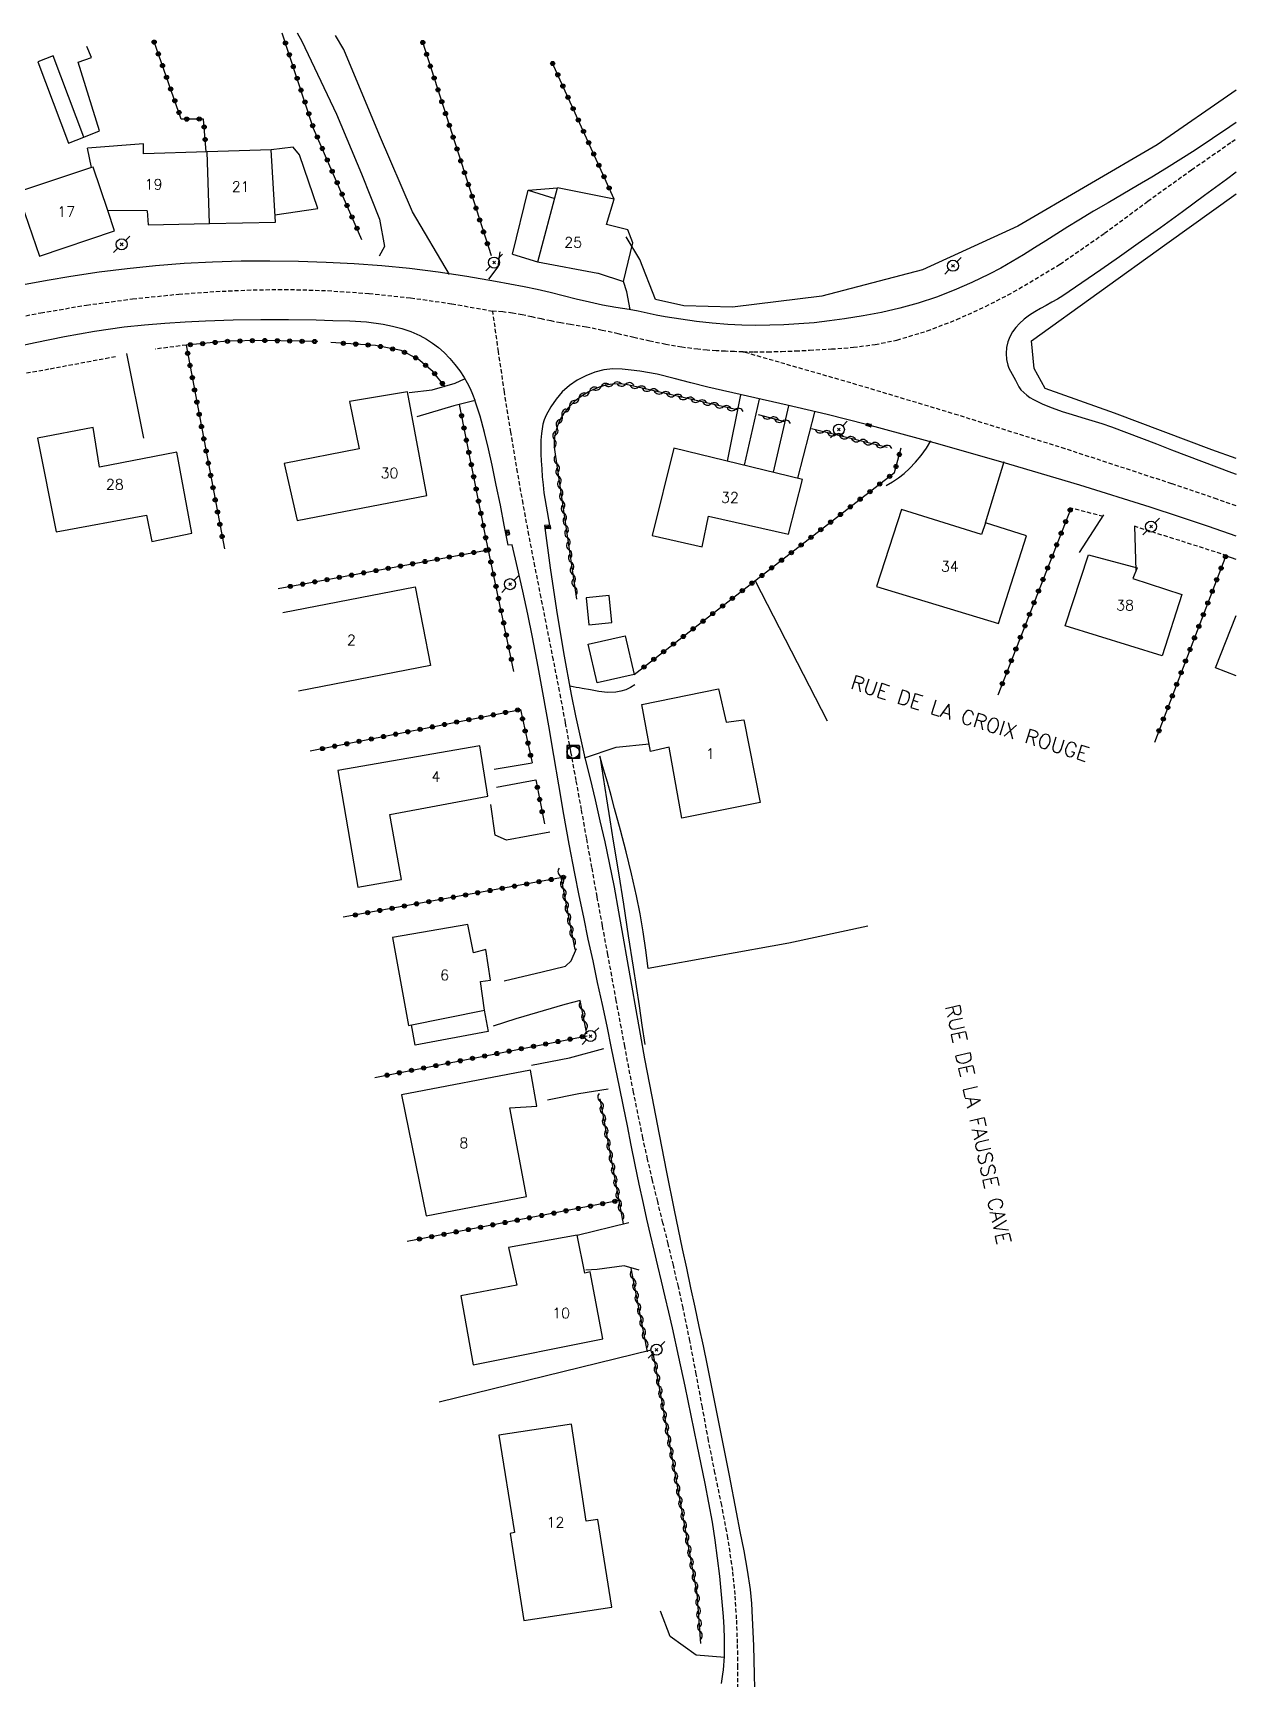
# Model space of a CAD drawing. Header units: millimetres. Extents: x 173000 to 174000, y 134000 to 135000.
# Drawn here: x 173854.9 to 174000, y 134254.3 to 134453 of the extents above; entities that cross this region are included whole.
import ezdxf
from ezdxf.enums import TextEntityAlignment as Align

# ---------------------------------------------------------------- set-up
doc = ezdxf.new("R2010")
doc.units = ezdxf.units.MM
doc.linetypes.add('DASHED', pattern=[0.75, 0.5, -0.25])
doc.layers.get('0').update_dxf_attribs({"linetype": 'CONTINUOUS'})
for name, color, linetype in [('W0001', 6, 'DASHED'), ('W0008', 7, 'CONTINUOUS'), ('W0014', 7, 'CONTINUOUS'), ('W0017', 7, 'CONTINUOUS'), ('W0101', 7, 'CONTINUOUS'), ('W0104', 1, 'CONTINUOUS'), ('W0112', 1, 'DASHED'), ('W0211', 2, 'CONTINUOUS'), ('W0214', 2, 'CONTINUOUS'), ('W0310', 3, 'CONTINUOUS'), ('W0323', 7, 'CONTINUOUS'), ('W0330', 7, 'CONTINUOUS'), ('W0401', 7, 'CONTINUOUS'), ('W0420', 7, 'CONTINUOUS'), ('W0473', 7, 'CONTINUOUS'), ('W0989', 7, 'CONTINUOUS'), ('W0991', 7, 'CONTINUOUS'), ('W1102', 7, 'CONTINUOUS')]:
    doc.layers.add(name, color=color, linetype=linetype)
doc.styles.get("Standard").update_dxf_attribs({"font": 'romans.shx', "width": 0.85})

# ---------------------------------------------------------------- blocks, each defined once
blk = doc.blocks.new('T473')
for p, q in [((-0.166667, 0.166667), (0.166667, -0.166667)), ((-0.166667, -0.166667), (0.166667, 0.166667)), ((0.500001, 0.500001), (1.000002, 1.000002)), ((-1.000002, -1.000002), (-0.500001, -0.500001))]:
    blk.add_line(p, q)
blk.add_ellipse((0, 0), major_axis=(0.471405, 0.471405), ratio=1, start_param=5.4977871438, end_param=11.780972451)
blk = doc.blocks.new('T401')
for p, q in [((-0.3, 0.3), (0, 0.3)), ((-0.3, -0.25), (-0.3, 0.3)), ((-0.3, 0.15), (0, 0.15)), ((-0.3, 0), (0, 0)), ((0, 0.3), (0, -0.25)), ((-0.3, -0.15), (0, -0.15)), ((-0.3, -0.25), (-0.3, -0.3)), ((-0.3, -0.3), (0, -0.3)), ((0, -0.3), (0, -0.25))]:
    blk.add_line(p, q)
blk = doc.blocks.new('T420')
for p, q in [((0.75, 0.75), (-0.75, 0.75)), ((-0.75, 0.75), (-0.75, -0.75)), ((0.75, 0.75), (0.75, -0.75)), ((0.75, -0.75), (-0.75, -0.75))]:
    blk.add_line(p, q)
blk.add_ellipse((0, 0), major_axis=(-0.53, 0.53), ratio=1, start_param=3.926991, end_param=10.210176)
blk = doc.blocks.new('t323o')
at = {"color": 0, "linetype": 'Continuous'}
for radius in [0.25, 0.15]:
    blk.add_circle((0, 0), radius, dxfattribs=at)
blk = doc.blocks.new('t310o')
at = {"color": 0, "linetype": 'Continuous'}
for centre, start, end in [((-0.5, 0.38), 216.8699, 323.1304), ((0.5, -0.37), 36.8699, 143.1303)]:
    blk.add_arc(centre, 0.625, start, end, dxfattribs=at)

msp = doc.modelspace()

# ---------------------------------------------------------------- linework, layer by layer
at = {"layer": 'W0001'}
for points in [[(173940.53, 134414.47), (173941.83, 134414.46), (173943.52, 134414.48), (173945.2, 134414.52), (173946.89, 134414.59), (173948.57, 134414.67), (173951.21, 134414.82), (173953.85, 134415.02), (173956.48, 134415.36), (173959.09, 134415.9), (173962.75, 134417), (173966.32, 134418.37), (173969.79, 134419.95), (173973.18, 134421.7), (173978.77, 134425.05), (173984.13, 134428.78), (173989.36, 134432.66), (173994.63, 134436.44), (173999.49, 134439.82), (174000, 134440.18)], [(173850.37, 134418.12), (173855.86, 134419.19), (173861.38, 134420.11), (173866.93, 134420.86), (173872.49, 134421.44), (173876.97, 134421.76), (173881.46, 134421.96), (173885.95, 134422), (173890.44, 134421.86), (173895.45, 134421.52), (173900.45, 134420.99), (173905.43, 134420.28), (173910.37, 134419.39)], [(173940.53, 134414.47), (173939.51, 134414.5), (173938.41, 134414.54), (173937.3, 134414.6), (173936.2, 134414.68), (173935.1, 134414.78), (173933.15, 134415.03), (173931.22, 134415.36), (173929.3, 134415.76), (173927.39, 134416.2), (173925.48, 134416.64), (173923.57, 134417.07), (173921.65, 134417.46), (173919.72, 134417.78), (173918.55, 134417.97), (173917.39, 134418.2), (173916.23, 134418.44), (173915.07, 134418.69), (173913.91, 134418.93), (173912.74, 134419.14), (173911.56, 134419.3), (173910.37, 134419.39)], [(173939.9, 134252.44), (173939.93, 134255.75), (173939.88, 134258.67), (173939.77, 134261.59), (173939.59, 134264.51), (173939.3, 134267.42), (173938.72, 134271.37), (173937.97, 134275.29), (173937.16, 134279.2), (173936.38, 134283.11), (173935.64, 134287.12), (173934.9, 134291.12), (173934.13, 134295.13), (173933.31, 134299.12), (173932.74, 134301.69), (173932.14, 134304.26), (173931.52, 134306.82), (173930.88, 134309.38), (173930.25, 134311.94), (173929.63, 134314.5), (173929.03, 134317.06), (173928.46, 134319.64), (173927.33, 134325.15), (173926.28, 134330.67), (173925.26, 134336.2), (173924.24, 134341.73), (173923.59, 134345.23), (173922.95, 134348.73), (173922.32, 134352.24), (173921.69, 134355.74), (173921.06, 134359.24), (173920.42, 134362.75), (173919.78, 134366.25), (173919.13, 134369.75), (173918.42, 134373.52), (173917.68, 134377.29), (173916.94, 134381.06), (173916.19, 134384.83), (173915.45, 134388.6), (173914.72, 134392.37), (173914.02, 134396.15), (173913.35, 134399.93), (173912.54, 134404.79), (173911.77, 134409.65), (173911.05, 134414.51), (173910.37, 134419.39)], [(174000, 134395.88), (173997.72, 134396.69), (173992.26, 134398.55), (173979.4, 134402.77), (173966.49, 134406.83), (173953.53, 134410.73), (173940.53, 134414.47)]]:
    msp.add_lwpolyline(points, dxfattribs=at)
at = {"layer": 'W0008'}
for points in [[(174000, 134442.14), (173999.26, 134441.62), (173995.08, 134438.81), (173993.35, 134437.71), (173991.61, 134436.63), (173989.86, 134435.57), (173988.1, 134434.53), (173986.34, 134433.5), (173984.57, 134432.46), (173982.81, 134431.43), (173981.05, 134430.38), (173979.71, 134429.55), (173978.37, 134428.71), (173977.04, 134427.86), (173975.71, 134427.01), (173974.37, 134426.18), (173973.01, 134425.36), (173971.64, 134424.59), (173970.24, 134423.85), (173968.15, 134422.85), (173966.02, 134421.93), (173963.86, 134421.09), (173961.66, 134420.36), (173959.47, 134419.75), (173957.25, 134419.24), (173955.02, 134418.82), (173952.79, 134418.45), (173950.96, 134418.2), (173949.13, 134417.99), (173947.29, 134417.84), (173945.45, 134417.73), (173943.77, 134417.68), (173942.08, 134417.66), (173940.4, 134417.68), (173938.72, 134417.77), (173936.82, 134417.92), (173934.93, 134418.14), (173933.05, 134418.41), (173931.17, 134418.71), (173930.07, 134418.9), (173928.98, 134419.13), (173927.89, 134419.37), (173926.8, 134419.6)], [(174000, 134436.14), (173998.85, 134435.29), (173996.2, 134433.33), (173993.54, 134431.38), (173990.88, 134429.45), (173988.2, 134427.53), (173985.95, 134425.94), (173983.68, 134424.36), (173981.41, 134422.79), (173979.12, 134421.25), (173978.46, 134420.84), (173977.79, 134420.45), (173977.11, 134420.08), (173976.43, 134419.71), (173975.75, 134419.32), (173975.09, 134418.89), (173974.46, 134418.42), (173973.88, 134417.89), (173973.43, 134417.41), (173973.04, 134416.88), (173972.71, 134416.3), (173972.47, 134415.68), (173972.32, 134414.99), (173972.28, 134414.28), (173972.33, 134413.57), (173972.46, 134412.88), (173972.6, 134412.49), (173972.79, 134412.13), (173973.01, 134411.78), (173973.21, 134411.43), (173973.4, 134411.05), (173973.59, 134410.65), (173973.8, 134410.26), (173974.06, 134409.9), (173974.39, 134409.56), (173974.76, 134409.25), (173975.15, 134408.98), (173975.56, 134408.74), (173976.68, 134408.18), (173977.84, 134407.7), (173979.03, 134407.28), (173980.22, 134406.9), (173981.42, 134406.55), (173982.61, 134406.2), (173983.8, 134405.83), (173984.98, 134405.42), (173986.8, 134404.75), (173988.61, 134404.06), (173990.42, 134403.37), (173992.22, 134402.67), (173994.03, 134401.97), (173995.84, 134401.27), (173997.65, 134400.58), (173999.46, 134399.9), (174000, 134399.7)], [(174000, 134392.23), (173996.69, 134393.39), (173993.18, 134394.58), (173989.65, 134395.72), (173981.15, 134398.38), (173972.61, 134400.93), (173964.05, 134403.38), (173955.45, 134405.71), (173950.67, 134406.92), (173945.88, 134408.04), (173941.08, 134409.12), (173936.28, 134410.22), (173934.25, 134410.73), (173932.23, 134411.27), (173930.18, 134411.77), (173928.11, 134412.13), (173927.04, 134412.27), (173925.96, 134412.39), (173924.86, 134412.42), (173923.77, 134412.29), (173922.65, 134412.01), (173921.57, 134411.6), (173920.55, 134411.07), (173919.6, 134410.41), (173918.75, 134409.64), (173917.99, 134408.77), (173917.35, 134407.82), (173916.79, 134406.82), (173916.57, 134406.29), (173916.41, 134405.75), (173916.3, 134405.2), (173916.22, 134404.64), (173916.15, 134403.81), (173916.14, 134402.97), (173916.17, 134402.14), (173916.21, 134401.31), (173916.26, 134400.34), (173916.33, 134399.38), (173916.42, 134398.42), (173916.53, 134397.46)], [(173912.2, 134391.15), (173911.75, 134393.57), (173911.29, 134395.98), (173910.79, 134398.4), (173910.27, 134400.8), (173909.83, 134402.78), (173909.37, 134404.76), (173908.84, 134406.73), (173908.19, 134408.66)], [(173916.53, 134397.47), (173917.21, 134393.57), (173916.62, 134393.51)], [(173916.62, 134393.51), (173917.3, 134388.4), (173918.06, 134383.29), (173918.9, 134378.2), (173919.83, 134373.13), (173920.34, 134370.57), (173920.9, 134368.03), (173921.48, 134365.5), (173922.09, 134362.96), (173922.7, 134360.43), (173923.29, 134357.9), (173923.87, 134355.36), (173924.41, 134352.82), (173924.99, 134349.87), (173925.54, 134346.92), (173926.06, 134343.96), (173926.58, 134341), (173927.08, 134338.04), (173927.6, 134335.08), (173928.12, 134332.13), (173928.66, 134329.17), (173929.53, 134324.6), (173930.41, 134320.04), (173931.31, 134315.48), (173932.23, 134310.92), (173932.71, 134308.57), (173933.21, 134306.23), (173933.71, 134303.89), (173934.21, 134301.54), (173934.72, 134299.2), (173935.22, 134296.86), (173935.72, 134294.52), (173936.2, 134292.17), (173937.1, 134287.75), (173937.99, 134283.32), (173938.87, 134278.89), (173939.72, 134274.46), (173940.17, 134272.14), (173940.63, 134269.81), (173941.06, 134267.48), (173941.39, 134265.13), (173941.55, 134263.43), (173941.65, 134261.73), (173941.72, 134260.02), (173941.79, 134258.32), (173941.84, 134256.6), (173941.88, 134254.89), (173941.91, 134253.17)], [(173912.7, 134391.18), (173912.2, 134391.15)], [(173937.95, 134253.8), (173938.11, 134254.9), (173938.18, 134255.44), (173938.22, 134255.97), (173938.26, 134256.51), (173938.29, 134257.05), (173938.3, 134257.59), (173938.31, 134258.12), (173938.31, 134258.66), (173938.31, 134259.2), (173938.27, 134260.54), (173938.19, 134261.87), (173938.08, 134263.21), (173937.96, 134264.54), (173937.73, 134266.72), (173937.47, 134268.9), (173937.18, 134271.08), (173936.85, 134273.25), (173936.43, 134275.59), (173935.97, 134277.93), (173935.49, 134280.26), (173935.01, 134282.59), (173934.28, 134286.12), (173933.55, 134289.65), (173932.8, 134293.18), (173932.03, 134296.7), (173931.6, 134298.58), (173931.17, 134300.45), (173930.72, 134302.32), (173930.27, 134304.19), (173929.83, 134306.07), (173929.38, 134307.94), (173928.95, 134309.81), (173928.53, 134311.69), (173928.03, 134314.03), (173927.54, 134316.38), (173927.06, 134318.73), (173926.59, 134321.08), (173926.12, 134323.43), (173925.65, 134325.77), (173925.17, 134328.12), (173924.69, 134330.47), (173924.14, 134333.1), (173923.58, 134335.73), (173923.01, 134338.36), (173922.45, 134340.99), (173921.88, 134343.62), (173921.33, 134346.25), (173920.79, 134348.89), (173920.26, 134351.53), (173919.59, 134355.08), (173918.95, 134358.64), (173918.33, 134362.21), (173917.73, 134365.78), (173917.12, 134369.35), (173916.49, 134372.91), (173915.84, 134376.47), (173915.15, 134380.03), (173914.58, 134382.82), (173913.98, 134385.61), (173913.36, 134388.4), (173912.7, 134391.18)]]:
    msp.add_lwpolyline(points, dxfattribs=at)
at = {"layer": 'W0014'}
for points in [[(173926.8, 134419.6), (173926.8, 134419.6), (173926.8, 134419.6), (173926.8, 134419.6), (173926.8, 134419.6), (173925.19, 134419.82), (173923.59, 134420.11), (173922.01, 134420.45), (173920.43, 134420.84), (173918.87, 134421.24), (173917.3, 134421.63), (173915.72, 134422), (173914.14, 134422.32), (173910.69, 134422.95), (173907.24, 134423.56), (173903.78, 134424.1), (173900.31, 134424.54), (173896.97, 134424.86), (173893.63, 134425.1), (173890.28, 134425.27), (173886.92, 134425.38), (173883.47, 134425.42), (173880.02, 134425.41), (173876.57, 134425.31), (173873.13, 134425.13), (173869.7, 134424.86), (173866.29, 134424.51), (173862.88, 134424.07), (173859.48, 134423.57), (173856.63, 134423.09), (173853.78, 134422.55)], [(173851.59, 134414.85), (173855.16, 134415.6), (173858.73, 134416.31), (173862.32, 134416.95), (173865.92, 134417.48), (173868.36, 134417.75), (173870.8, 134417.95), (173873.25, 134418.09), (173875.7, 134418.21), (173879.04, 134418.32), (173882.38, 134418.38), (173885.73, 134418.38), (173889.08, 134418.32), (173891.09, 134418.27), (173893.11, 134418.22), (173895.14, 134418.08), (173897.15, 134417.8), (173898.28, 134417.57), (173899.4, 134417.28), (173900.5, 134416.92), (173901.57, 134416.45), (173902.36, 134416.02), (173903.11, 134415.53), (173903.82, 134414.98), (173904.5, 134414.38), (173905.17, 134413.69), (173905.79, 134412.95), (173906.37, 134412.18), (173906.9, 134411.37), (173907.28, 134410.72), (173907.62, 134410.05), (173907.92, 134409.37), (173908.19, 134408.66)]]:
    msp.add_lwpolyline(points, dxfattribs=at)
at = {"layer": 'W0017'}
for points in [[(173886.79, 134452.96), (173887.35, 134451.98), (173891.5, 134443.17), (173894.55, 134435.97), (173896.69, 134430.48), (173897.31, 134427.19), (173896.65, 134426.03)], [(173905.16, 134423.82), (173900.7, 134431.37), (173896.71, 134440.62), (173892.42, 134450.96), (173891.4, 134452.63)], [(173911.23, 134426.55), (173910.98, 134424.73), (173909.84, 134423.26)], [(173926.95, 134419.57), (173926.52, 134421.7), (173926.13, 134422.95)], [(173868.28, 134404.06), (173866.23, 134414.27)], [(173900.27, 134409.57), (173903.07, 134409.9), (173905.81, 134410.69), (173906.97, 134411.22)], [(173940.25, 134409.29), (173938.62, 134401.29)], [(173940.7, 134400.79), (173942.54, 134408.76)], [(173908.08, 134408.56), (173905.67, 134407.94), (173901.22, 134406.64)], [(173946.02, 134407.94), (173944.18, 134399.94)], [(173947.16, 134399.22), (173949.2, 134407.19)], [(173957.8, 134398.34), (173958.56, 134398.78), (173959.29, 134399.27), (173959.98, 134399.81), (173960.63, 134400.4), (173961.36, 134401.16), (173962.04, 134401.98), (173962.65, 134402.84), (173963.2, 134403.74)], [(173969.78, 134393.84), (173972.04, 134401.23)], [(173981.1, 134390.25), (173984.05, 134394.81)], [(173987.77, 134393.42), (173987.93, 134388.1)], [(173927.5, 134374.29), (173926.97, 134373.97), (173926.41, 134373.71), (173925.82, 134373.52), (173925.21, 134373.4), (173924.18, 134373.37), (173923.15, 134373.5), (173922.15, 134373.69), (173921.15, 134373.87), (173920.78, 134373.93), (173920.41, 134373.99), (173920.04, 134374.06), (173919.67, 134374.14)], [(173921.41, 134365.47), (173925.25, 134366.76), (173929.22, 134367.18)], [(173915.11, 134364.86), (173910.51, 134364.07)], [(173910.81, 134361.95), (173915.54, 134362.81)], [(173917.25, 134356.51), (173912.03, 134355.55), (173910.65, 134356.16), (173910.12, 134359.84)], [(173911.73, 134338.57), (173916.3, 134339.66), (173919.14, 134340.35), (173919.82, 134340.97), (173920.45, 134342.47)], [(173920.91, 134336.22), (173919.05, 134335.73), (173913.15, 134333.98), (173910.39, 134333.12)], [(173915.03, 134328.39), (173919.61, 134329.3), (173923.74, 134330.4)], [(173924.27, 134325.49), (173920.73, 134324.93), (173916.95, 134324.17)], [(173920.52, 134307.89), (173926.77, 134309.4)], [(173928.03, 134303.67), (173926.22, 134304.18), (173922.97, 134303.75), (173921.6, 134303.67)], [(173938.34, 134256.92), (173934.88, 134257.22), (173931.74, 134259.47), (173930.58, 134262.53)]]:
    msp.add_lwpolyline(points, dxfattribs=at)
at = {"layer": 'W0101'}
for points in [[(173868.26, 134439.56), (173861.47, 134439.07)], [(173861.96, 134436.7), (173861.47, 134439.07)], [(173868.25, 134438.36), (173868.26, 134439.56)], [(173875.93, 134438.62), (173868.25, 134438.36)], [(173876.19, 134429.96), (173884.14, 134430.12), (173883.62, 134438.87), (173875.93, 134438.62)], [(173861.96, 134436.7), (173853.05, 134433.73), (173855.69, 134426.01)], [(173915.76, 134425.34), (173923.04, 134423.95), (173923.06, 134423.96), (173926.13, 134422.95), (173927.24, 134427.61), (173926.65, 134429.21), (173924.07, 134429.86), (173924.06, 134429.86), (173925.02, 134432.88), (173918.17, 134434.25)], [(173915.8, 134425.33), (173918.17, 134434.25)], [(173855.69, 134426.01), (173864.76, 134429.09), (173863.94, 134431.54)], [(173868.7, 134431.5), (173863.94, 134431.54)], [(173868.7, 134431.5), (173868.82, 134429.81)], [(173868.82, 134429.81), (173876.19, 134429.96)], [(173885.05, 134383.01), (173900.99, 134386.12), (173902.85, 134376.63), (173886.92, 134373.52)], [(174000, 134375.37), (173997.51, 134376.36), (174000, 134382.64)]]:
    msp.add_lwpolyline(points, dxfattribs=at)
for points in [[(173886.76, 134394.13), (173902.42, 134397.16), (173900.09, 134409.65), (173893.1, 134408.47), (173894.24, 134402.76), (173885.2, 134401.01)], [(173855.45, 134404.06), (173857.7, 134392.75), (173868.6, 134394.75), (173869.25, 134391.57), (173874.08, 134392.6), (173872.25, 134402.37), (173862.95, 134400.55), (173862.16, 134405.36)], [(173947.73, 134399.08), (173932.21, 134402.84), (173929.6, 134392.3), (173935.61, 134390.95), (173936.38, 134394.65), (173946.02, 134392.46)], [(173956.64, 134386.14), (173971.36, 134381.71), (173974.73, 134392.29), (173969.79, 134393.85), (173969.29, 134392.45), (173959.64, 134395.45)], [(173991.09, 134377.81), (173979.38, 134381.42), (173982.22, 134389.99), (173988.06, 134388.43), (173987.54, 134387.13), (173993.45, 134385.19)], [(173933.15, 134358.19), (173931.62, 134366.76), (173929.39, 134366.25), (173928.34, 134371.91), (173937.58, 134373.8), (173938.5, 134369.77), (173940.63, 134370.07), (173942.6, 134360.11)], [(173908.8, 134366.95), (173891.68, 134363.95), (173894.1, 134349.89), (173899.36, 134350.79), (173897.93, 134358.64), (173909.77, 134360.84)], [(173898.25, 134343.81), (173900.21, 134333.2), (173909.35, 134335.03), (173908.87, 134338.49), (173910.09, 134338.67), (173909.54, 134342.35), (173908.05, 134341.96), (173907.37, 134345.36)], [(173899.34, 134324.82), (173902.32, 134310.23), (173914.43, 134312.56), (173912.4, 134323.27), (173915.68, 134323.47), (173914.92, 134327.8)], [(173908, 134292.24), (173923.63, 134295.36), (173922.11, 134303.46), (173921.48, 134303.3), (173920.52, 134307.9), (173912.27, 134306.39), (173913.26, 134301.85), (173906.49, 134300.57)], [(173911.08, 134283.77), (173912.99, 134271.99), (173912.45, 134271.87), (173914.12, 134261.38), (173924.73, 134262.98), (173923.02, 134273.56), (173921.61, 134273.36), (173919.86, 134285.09)]]:
    msp.add_lwpolyline(points, close=True, dxfattribs=at)
at = {"layer": 'W0104'}
for points in [[(173861.06, 134440.38), (173862.94, 134441.16), (173860.35, 134449.44), (173861.98, 134450), (173861.42, 134451.32)], [(173884.09, 134430.99), (173889.27, 134431.76), (173887.05, 134438.24), (173886.29, 134439.19), (173883.62, 134438.87)], [(173912.76, 134426.28), (173914.63, 134433.99), (173918.17, 134434.25)], [(173914.63, 134433.99), (173917.83, 134432.98)], [(173912.76, 134426.28), (173915.76, 134425.34)], [(173909.31, 134335.02), (173909.8, 134332.45), (173901.02, 134330.8), (173900.56, 134333.27)]]:
    msp.add_lwpolyline(points, dxfattribs=at)
for points in [[(173861.06, 134440.38), (173857.35, 134450.18), (173855.48, 134449.47), (173859.19, 134439.67)], [(173921.95, 134381.52), (173924.73, 134381.82), (173924.39, 134385.08), (173921.61, 134384.79)], [(173922.96, 134374.52), (173921.88, 134379.2), (173926.33, 134380.22), (173927.4, 134375.54)]]:
    msp.add_lwpolyline(points, close=True, dxfattribs=at)
at = {"layer": 'W0112'}
for points in [[(173873.39, 134415.29), (173869.64, 134414.8)], [(173864.86, 134413.88), (173856.84, 134412.37), (173845.5, 134410.33)], [(173983.99, 134394.61), (173979.97, 134395.65)], [(173998.92, 134389.87), (173987.77, 134393.42)]]:
    msp.add_lwpolyline(points, dxfattribs=at)
at = {"layer": 'W0211'}
for points in [[(174000, 134401.59), (173997.07, 134402.65)], [(173929.09, 134340.05), (173928.82, 134342.26), (173928.49, 134344.47), (173928.12, 134346.66), (173927.7, 134348.84), (173927.11, 134351.5), (173926.46, 134354.13), (173925.76, 134356.75), (173925.05, 134359.37), (173924.62, 134360.95), (173924.18, 134362.53), (173923.72, 134364.11), (173923.26, 134365.68)]]:
    msp.add_lwpolyline(points, dxfattribs=at)
at = {"layer": 'W0214'}
msp.add_lwpolyline([(173923.26, 134365.68), (173923.67, 134363.12), (173924.08, 134360.55), (173924.49, 134357.99), (173924.9, 134355.43), (173925.51, 134351.62), (173926.11, 134347.82), (173926.71, 134344.02), (173927.3, 134340.21), (173927.65, 134337.88), (173928, 134335.55), (173928.35, 134333.21), (173928.69, 134330.88)], dxfattribs=at)
at = {"layer": 'W0310'}
for points in [[(173926.43, 134410.54), (173925.62, 134410.6), (173924.8, 134410.57), (173923.99, 134410.44), (173923.2, 134410.21), (173922.16, 134409.76), (173921.17, 134409.2), (173920.25, 134408.52), (173919.44, 134407.72), (173918.92, 134407.06), (173918.5, 134406.33), (173918.17, 134405.56), (173917.93, 134404.76), (173917.81, 134404.18), (173917.76, 134403.58), (173917.78, 134402.99), (173917.86, 134402.4)], [(173939.83, 134407.46), (173926.43, 134410.54)], [(173945.6, 134406.02), (173942.42, 134406.89)], [(173957.94, 134402.94), (173948.78, 134405.18)], [(173917.86, 134402.4), (173920.44, 134384.63)], [(173920.28, 134342.34), (173918.57, 134351.27)], [(173921.72, 134332.18), (173920.92, 134336.22)], [(173926.11, 134309.25), (173923.31, 134324.33)], [(173929.03, 134293.81), (173927.05, 134303.86)], [(173935.46, 134258.6), (173935.01, 134264.65), (173929.67, 134293.87)]]:
    msp.add_lwpolyline(points, dxfattribs=at)
at = {"layer": 'W0323'}
for points in [[(173894.58, 134428), (173888.76, 134441.42), (173884.97, 134452.93)], [(173875.81, 134438.61), (173875.48, 134442.57), (173872.8, 134442.56), (173869.47, 134452.01)], [(173901.89, 134451.89), (173910.16, 134426.09)], [(173925.02, 134432.88), (173917.53, 134449.39)], [(173889.25, 134415.71), (173882.54, 134415.85), (173878.35, 134415.75), (173873.39, 134415.29), (173878, 134390.72)], [(173904.61, 134410.24), (173903.15, 134412.1), (173901.36, 134413.61), (173899.3, 134414.62), (173896.22, 134415.24), (173890.84, 134415.62)], [(173912.92, 134375.9), (173909.55, 134391.87), (173906.33, 134408.14)], [(173927.41, 134375.54), (173958.8, 134399.9), (173959.62, 134402.89)], [(173980.11, 134395.66), (173971.26, 134373.03)], [(173884.48, 134385.9), (173909.82, 134390.58)], [(173998.76, 134389.85), (173990.16, 134367.35)], [(173888.35, 134366.31), (173913.7, 134371.32), (173915.12, 134364.88)], [(173915.55, 134362.83), (173916.6, 134357.51)], [(173919.2, 134351.13), (173892.31, 134346.27)], [(173896.14, 134326.9), (173921.75, 134331.94)], [(173925.59, 134312.05), (173900.05, 134307.14)]]:
    msp.add_lwpolyline(points, dxfattribs=at)
at = {"layer": 'W0330'}
for points in [[(174000, 134446.06), (173990.5, 134439.44), (173973.67, 134429.62), (173962.19, 134424.38), (173950.04, 134421.18), (173939.29, 134419.88), (173933.42, 134420.04), (173929.97, 134420.79)], [(173975.33, 134415.81), (173991.66, 134427.53), (174000, 134433.53)], [(173929.97, 134420.79), (173928.11, 134425.6), (173926.45, 134428.36)], [(173976.97, 134410.07), (173975.67, 134412.45), (173975.33, 134415.81)], [(173997.07, 134402.65), (173985.34, 134407.08), (173976.96, 134410.07)], [(174000, 134389.4), (173998.76, 134389.85)], [(173950.72, 134369.9), (173942.06, 134386.8)], [(173955.58, 134345.17), (173946.07, 134343.11), (173929.09, 134340.05)], [(173929.48, 134294.02), (173903.89, 134287.74)]]:
    msp.add_lwpolyline(points, dxfattribs=at)
at = {"layer": 'W1102'}
for points in [[(173876.19, 134429.96), (173875.93, 134438.62)], [(173863.94, 134431.54), (173862.18, 134436.77), (173861.96, 134436.7)]]:
    msp.add_lwpolyline(points, dxfattribs=at)

# ---------------------------------------------------------------- block references
at = {"layer": 'W0310'}
for p, rotation in [((173923.4, 134410.26), 196.2521789318826), ((173924.87, 134410.57), 182.5244333268929), ((173926.36, 134410.55), 175.6605519513332), ((173927.9, 134410.21), 167.0447570195496), ((173919.63, 134407.9), 224.3037172314295), ((173920.75, 134408.89), 216.7451498970242), ((173922.02, 134409.69), 209.6217713436353), ((173929.36, 134409.87), 167.0447570195496), ((173930.82, 134409.53), 167.0447570195496), ((173932.28, 134409.2), 167.0447570195496), ((173933.74, 134408.86), 167.0447570195496), ((173935.21, 134408.53), 167.0447570195496), ((173936.67, 134408.19), 167.0447570195496), ((173918.72, 134406.71), 239.9200633247765), ((173938.13, 134407.85), 167.0447570195496), ((173939.59, 134407.52), 167.0447570195496), ((173943.87, 134406.5), 164.5743767704105), ((173917.79, 134403.89), 265.3239082605842), ((173918.11, 134405.35), 252.8724876432695), ((173945.31, 134406.1), 164.5743767704105), ((173950.24, 134404.83), 166.2511393884624), ((173951.69, 134404.47), 166.2511393884624), ((173953.15, 134404.12), 166.2511393884624), ((173954.61, 134403.76), 166.2511393884624), ((173956.06, 134403.4), 166.2511393884624), ((173957.52, 134403.05), 166.2511393884624), ((173918.07, 134400.96), 278.2645293541445), ((173918.29, 134399.47), 278.2645293541445), ((173918.5, 134397.99), 278.2645293541445), ((173918.72, 134396.5), 278.2645293541445), ((173918.93, 134395.02), 278.2645293541445), ((173919.15, 134393.53), 278.2645293541445), ((173919.36, 134392.05), 278.2645293541445), ((173919.58, 134390.56), 278.2645293541445), ((173919.8, 134389.08), 278.2645293541445), ((173920.01, 134387.6), 278.2645293541445), ((173920.23, 134386.11), 278.2645293541445), ((173918.58, 134351.18), 100.8624341907265), ((173918.87, 134349.71), 100.8624341907265), ((173919.15, 134348.23), 100.8624341907265), ((173919.43, 134346.76), 100.8624341907265), ((173919.71, 134345.29), 100.8624341907265), ((173920, 134343.81), 100.8624341907265), ((173921.14, 134335.13), 101.1787335134232), ((173921.43, 134333.66), 101.1787335134232), ((173923.37, 134324), 100.5209941591515), ((173923.64, 134322.52), 100.5209941591515), ((173923.92, 134321.05), 100.5209941591515), ((173924.19, 134319.57), 100.5209941591515), ((173924.47, 134318.1), 100.5209941591515), ((173924.74, 134316.62), 100.5209941591515), ((173925.01, 134315.15), 100.5209941591515), ((173925.29, 134313.67), 100.5209941591515), ((173925.56, 134312.2), 100.5209941591515), ((173925.84, 134310.72), 100.5209941591515), ((173927.29, 134302.64), 101.1530362829938), ((173927.58, 134301.17), 101.1530362829938), ((173927.87, 134299.69), 101.1530362829938), ((173928.16, 134298.22), 101.1530362829938), ((173928.45, 134296.75), 101.1530362829938), ((173928.74, 134295.28), 101.1530362829938), ((173929.9, 134292.62), 100.3533200439374), ((173930.17, 134291.15), 100.3533200439374), ((173930.44, 134289.67), 100.3533200439374), ((173930.71, 134288.2), 100.3533200439374), ((173930.97, 134286.72), 100.3533200439374), ((173931.24, 134285.24), 100.3533200439374), ((173931.51, 134283.77), 100.3533200439374), ((173931.78, 134282.29), 100.3533200439374), ((173932.05, 134280.82), 100.3533200439374), ((173932.32, 134279.34), 100.3533200439374), ((173932.59, 134277.87), 100.3533200439374), ((173932.86, 134276.39), 100.3533200439374), ((173933.13, 134274.92), 100.3533200439374), ((173933.4, 134273.44), 100.3533200439374), ((173933.67, 134271.96), 100.3533200439374), ((173933.94, 134270.49), 100.3533200439374), ((173934.21, 134269.01), 100.3533200439374), ((173934.48, 134267.54), 100.3533200439374), ((173934.75, 134266.06), 100.3533200439374), ((173935.01, 134264.59), 94.33131478411639), ((173935.13, 134263.09), 94.33131478411639), ((173935.24, 134261.59), 94.33131478411639), ((173935.35, 134260.1), 94.33131478411639)]:
    msp.add_blockref('t310o', p, dxfattribs=dict(at, rotation=rotation))
at = {"layer": 'W0323'}
for p, rotation in [((173869.53, 134451.85), 109.4065994564977), ((173870.03, 134450.43), 109.4065994564977), ((173885.36, 134451.75), 108.2286706816993), ((173885.83, 134450.32), 108.2286706816993), ((173901.92, 134451.8), 287.7701080413016), ((173902.38, 134450.38), 287.7701080413016), ((173870.53, 134449.02), 109.4065994564977), ((173886.3, 134448.9), 108.2286706816993), ((173902.83, 134448.95), 287.7701080413016), ((173917.58, 134449.27), 114.3982499465513), ((173871.02, 134447.6), 109.4065994564977), ((173871.52, 134446.19), 109.4065994564977), ((173886.77, 134447.47), 108.2286706816993), ((173887.24, 134446.05), 108.2286706816993), ((173903.29, 134447.52), 287.7701080413016), ((173903.75, 134446.09), 287.7701080413016), ((173918.2, 134447.91), 114.3982499465513), ((173918.82, 134446.54), 114.3982499465513), ((173872.02, 134444.77), 109.4065994564977), ((173887.71, 134444.62), 108.2286706816993), ((173904.21, 134444.66), 287.7701080413016), ((173919.44, 134445.18), 114.3982499465513), ((173872.52, 134443.36), 109.4065994564977), ((173873.46, 134442.56), 180.235607484905), ((173874.96, 134442.57), 180.235607484905), ((173888.18, 134443.2), 108.2286706816993), ((173904.67, 134443.23), 287.7701080413016), ((173920.06, 134443.81), 114.3982499465513), ((173920.68, 134442.44), 114.3982499465513), ((173875.56, 134441.6), 94.78516168025874), ((173888.65, 134441.77), 108.2286706816993), ((173889.21, 134440.39), 113.4371972739245), ((173905.12, 134441.81), 287.7701080413016), ((173905.58, 134440.38), 287.7701080413016), ((173921.3, 134441.08), 114.3982499465513), ((173875.68, 134440.1), 94.78516168025874), ((173889.81, 134439.01), 113.4371972739245), ((173906.04, 134438.95), 287.7701080413016), ((173921.92, 134439.71), 114.3982499465513), ((173922.54, 134438.35), 114.3982499465513), ((173890.4, 134437.63), 113.4371972739245), ((173891, 134436.26), 113.4371972739245), ((173906.5, 134437.52), 287.7701080413016), ((173906.95, 134436.09), 287.7701080413016), ((173923.16, 134436.98), 114.3982499465513), ((173891.6, 134434.88), 113.4371972739245), ((173907.41, 134434.66), 287.7701080413016), ((173923.78, 134435.61), 114.3982499465513), ((173924.4, 134434.25), 114.3982499465513), ((173892.19, 134433.5), 113.4371972739245), ((173892.79, 134432.13), 113.4371972739245), ((173907.87, 134433.24), 287.7701080413016), ((173893.39, 134430.75), 113.4371972739245), ((173908.33, 134431.81), 287.7701080413016), ((173908.79, 134430.38), 287.7701080413016), ((173893.98, 134429.38), 113.4371972739245), ((173909.24, 134428.95), 287.7701080413016), ((173909.7, 134427.52), 287.7701080413016), ((173873.57, 134414.3), 280.6251202144061), ((173873.89, 134415.33), 185.3994609756955), ((173875.38, 134415.47), 185.3994609756955), ((173876.88, 134415.61), 185.3994609756955), ((173878.37, 134415.75), 181.2578436411067), ((173879.87, 134415.79), 181.2578436411067), ((173881.37, 134415.82), 181.2578436411067), ((173882.87, 134415.84), 178.8803831518298), ((173884.37, 134415.81), 178.8803831518298), ((173885.87, 134415.78), 178.8803831518298), ((173887.37, 134415.75), 178.8803831518298), ((173888.87, 134415.72), 178.8803831518298), ((173892.34, 134415.51), 175.9802456298304), ((173893.84, 134415.41), 175.9802456298304), ((173895.33, 134415.3), 175.9802456298304), ((173896.82, 134415.12), 168.6041239212546), ((173898.29, 134414.82), 168.6041239212546), ((173899.72, 134414.41), 153.9050345322673), ((173873.85, 134412.83), 280.6251202144061), ((173901.07, 134413.75), 153.9050345322673), ((173902.26, 134412.85), 139.9630078808424), ((173874.13, 134411.36), 280.6251202144061), ((173903.36, 134411.84), 127.8962121717645), ((173904.28, 134410.66), 127.8962121717645), ((173874.4, 134409.88), 280.6251202144061), ((173874.68, 134408.41), 280.6251202144061), ((173874.96, 134406.93), 280.6251202144061), ((173906.6, 134406.76), 101.1846301166972), ((173875.23, 134405.46), 280.6251202144061), ((173906.89, 134405.29), 101.1846301166972), ((173875.51, 134403.98), 280.6251202144061), ((173875.79, 134402.51), 280.6251202144061), ((173907.18, 134403.82), 101.1846301166972), ((173907.47, 134402.34), 101.1846301166972), ((173876.06, 134401.04), 280.6251202144061), ((173907.77, 134400.87), 101.1846301166972), ((173959, 134400.64), 74.73028447301326), ((173959.4, 134402.09), 74.73028447301326), ((173876.34, 134399.56), 280.6251202144061), ((173908.06, 134399.4), 101.1846301166972), ((173957.03, 134398.53), 37.82186995895041), ((173958.22, 134399.45), 37.82186995895041), ((173876.62, 134398.09), 280.6251202144061), ((173876.89, 134396.61), 280.6251202144061), ((173908.35, 134397.93), 101.1846301166972), ((173908.64, 134396.46), 101.1846301166972), ((173954.66, 134396.69), 37.82186995895041), ((173955.85, 134397.61), 37.82186995895041), ((173877.17, 134395.14), 280.6251202144061), ((173908.93, 134394.99), 101.1846301166972), ((173952.29, 134394.85), 37.82186995895041), ((173953.48, 134395.77), 37.82186995895041), ((173980, 134395.39), 248.6592784075134), ((173877.45, 134393.66), 280.6251202144061), ((173909.22, 134393.52), 101.1846301166972), ((173949.92, 134393.01), 37.82186995895041), ((173951.11, 134393.93), 37.82186995895041), ((173978.91, 134392.59), 248.6592784075134), ((173979.45, 134393.99), 248.6592784075134), ((173877.72, 134392.19), 280.6251202144061), ((173909.51, 134392.04), 101.1846301166972), ((173909.55, 134390.53), 10.47491665116515), ((173909.82, 134390.58), 101.9392889660137), ((173947.55, 134391.17), 37.82186995895041), ((173948.74, 134392.09), 37.82186995895041), ((173978.36, 134391.19), 248.6592784075134), ((173899.23, 134388.62), 10.47491665116515), ((173900.7, 134388.9), 10.47491665116515), ((173902.18, 134389.17), 10.47491665116515), ((173903.65, 134389.44), 10.47491665116515), ((173905.13, 134389.71), 10.47491665116515), ((173906.6, 134389.99), 10.47491665116515), ((173908.08, 134390.26), 10.47491665116515), ((173910.13, 134389.11), 101.9392889660137), ((173944, 134388.41), 37.82186995895041), ((173945.19, 134389.33), 37.82186995895041), ((173946.37, 134390.25), 37.82186995895041), ((173977.81, 134389.8), 248.6592784075134), ((173998.73, 134389.77), 249.0769937333229), ((173888.9, 134386.72), 10.47491665116515), ((173890.38, 134386.99), 10.47491665116515), ((173891.85, 134387.26), 10.47491665116515), ((173893.33, 134387.53), 10.47491665116515), ((173894.8, 134387.81), 10.47491665116515), ((173896.28, 134388.08), 10.47491665116515), ((173897.75, 134388.35), 10.47491665116515), ((173910.44, 134387.64), 101.9392889660137), ((173941.63, 134386.57), 37.82186995895041), ((173942.82, 134387.49), 37.82186995895041), ((173976.72, 134387), 248.6592784075134), ((173977.27, 134388.4), 248.6592784075134), ((173997.66, 134386.97), 249.0769937333229), ((173998.2, 134388.37), 249.0769937333229), ((173885.95, 134386.17), 10.47491665116515), ((173887.43, 134386.44), 10.47491665116515), ((173910.75, 134386.17), 101.9392889660137), ((173911.06, 134384.71), 101.9392889660137), ((173939.26, 134384.73), 37.82186995895041), ((173940.45, 134385.65), 37.82186995895041), ((173976.18, 134385.61), 248.6592784075134), ((173997.13, 134385.57), 249.0769937333229), ((173911.37, 134383.24), 101.9392889660137), ((173936.89, 134382.89), 37.82186995895041), ((173938.08, 134383.81), 37.82186995895041), ((173975.09, 134382.81), 248.6592784075134), ((173975.63, 134384.21), 248.6592784075134), ((173996.06, 134382.76), 249.0769937333229), ((173996.59, 134384.17), 249.0769937333229), ((173911.68, 134381.77), 101.9392889660137), ((173934.52, 134381.05), 37.82186995895041), ((173935.71, 134381.97), 37.82186995895041), ((173974.54, 134381.41), 248.6592784075134), ((173995.52, 134381.36), 249.0769937333229), ((173911.99, 134380.3), 101.9392889660137), ((173912.3, 134378.84), 101.9392889660137), ((173932.15, 134379.21), 37.82186995895041), ((173933.34, 134380.13), 37.82186995895041), ((173973.45, 134378.62), 248.6592784075134), ((173973.99, 134380.02), 248.6592784075134), ((173994.45, 134378.56), 249.0769937333229), ((173994.98, 134379.96), 249.0769937333229), ((173912.61, 134377.37), 101.9392889660137), ((173929.78, 134377.37), 37.82186995895041), ((173930.97, 134378.29), 37.82186995895041), ((173972.9, 134377.22), 248.6592784075134), ((173993.91, 134377.16), 249.0769937333229), ((173928.6, 134376.45), 37.82186995895041), ((173972.36, 134375.83), 248.6592784075134), ((173993.38, 134375.76), 249.0769937333229), ((173971.81, 134374.43), 248.6592784075134), ((173992.31, 134372.96), 249.0769937333229), ((173992.84, 134374.36), 249.0769937333229), ((173910.42, 134370.67), 11.1929905412302), ((173911.9, 134370.96), 11.1929905412302), ((173913.37, 134371.26), 11.1929905412302), ((173991.77, 134371.56), 249.0769937333229), ((173900.12, 134368.63), 11.1929905412302), ((173901.6, 134368.93), 11.1929905412302), ((173903.07, 134369.22), 11.1929905412302), ((173904.54, 134369.51), 11.1929905412302), ((173906.01, 134369.8), 11.1929905412302), ((173907.48, 134370.09), 11.1929905412302), ((173908.95, 134370.38), 11.1929905412302), ((173913.95, 134370.19), 282.4337024711654), ((173914.27, 134368.72), 282.4337024711654), ((173990.7, 134368.75), 249.0769937333229), ((173991.23, 134370.16), 249.0769937333229), ((173889.82, 134366.6), 11.1929905412302), ((173891.3, 134366.89), 11.1929905412302), ((173892.77, 134367.18), 11.1929905412302), ((173894.24, 134367.47), 11.1929905412302), ((173895.71, 134367.76), 11.1929905412302), ((173897.18, 134368.05), 11.1929905412302), ((173898.65, 134368.34), 11.1929905412302), ((173914.6, 134367.26), 282.4337024711654), ((173914.92, 134365.79), 282.4337024711654), ((173915.73, 134361.93), 281.1232343599611), ((173916.02, 134360.46), 281.1232343599611), ((173916.31, 134358.98), 281.1232343599611), ((173917.41, 134350.8), 190.2519464016642), ((173918.88, 134351.07), 190.2519464016642), ((173907.08, 134348.94), 190.2519464016642), ((173908.55, 134349.2), 190.2519464016642), ((173910.03, 134349.47), 190.2519464016642), ((173911.5, 134349.74), 190.2519464016642), ((173912.98, 134350), 190.2519464016642), ((173914.46, 134350.27), 190.2519464016642), ((173915.93, 134350.54), 190.2519464016642), ((173895.27, 134346.8), 190.2519464016642), ((173896.74, 134347.07), 190.2519464016642), ((173898.22, 134347.33), 190.2519464016642), ((173899.7, 134347.6), 190.2519464016642), ((173901.17, 134347.87), 190.2519464016642), ((173902.65, 134348.13), 190.2519464016642), ((173904.12, 134348.4), 190.2519464016642), ((173905.6, 134348.67), 190.2519464016642), ((173893.79, 134346.53), 190.2519464016642), ((173916.75, 134330.96), 11.1466855613746), ((173918.22, 134331.25), 11.1466855613746), ((173919.69, 134331.54), 11.1466855613746), ((173921.16, 134331.83), 11.1466855613746), ((173906.45, 134328.93), 11.1466855613746), ((173907.92, 134329.22), 11.1466855613746), ((173909.39, 134329.51), 11.1466855613746), ((173910.86, 134329.8), 11.1466855613746), ((173912.33, 134330.09), 11.1466855613746), ((173913.81, 134330.38), 11.1466855613746), ((173915.28, 134330.67), 11.1466855613746), ((173897.62, 134327.19), 11.1466855613746), ((173899.09, 134327.48), 11.1466855613746), ((173900.56, 134327.77), 11.1466855613746), ((173902.03, 134328.06), 11.1466855613746), ((173903.5, 134328.35), 11.1466855613746), ((173904.97, 134328.64), 11.1466855613746), ((173920.67, 134311.11), 190.8883240695114), ((173922.15, 134311.39), 190.8883240695114), ((173923.62, 134311.68), 190.8883240695114), ((173925.09, 134311.96), 190.8883240695114), ((173910.36, 134309.13), 190.8883240695114), ((173911.84, 134309.41), 190.8883240695114), ((173913.31, 134309.69), 190.8883240695114), ((173914.78, 134309.98), 190.8883240695114), ((173916.25, 134310.26), 190.8883240695114), ((173917.73, 134310.54), 190.8883240695114), ((173919.2, 134310.83), 190.8883240695114), ((173901.52, 134307.43), 190.8883240695114), ((173903, 134307.71), 190.8883240695114), ((173904.47, 134307.99), 190.8883240695114), ((173905.94, 134308.28), 190.8883240695114), ((173907.42, 134308.56), 190.8883240695114), ((173908.89, 134308.84), 190.8883240695114)]:
    msp.add_blockref('t323o', p, dxfattribs=dict(at, rotation=rotation))
at = {"layer": 'W0401'}
for p, rotation in [((173955.75, 134405.79), 75.22181953792156), ((173912.32, 134392.71), 10.40938952248352), ((173917.02, 134393.44), 95.65252727007383)]:
    msp.add_blockref('T401', p, dxfattribs=dict(at, rotation=rotation))
at = {"layer": 'W0420'}
for p in [(173920.05, 134366.21), (173920.07, 134366.14)]:
    msp.add_blockref('T420', p, dxfattribs=at)
at = {"layer": 'W0473'}
for p in [(173865.61, 134427.45), (173910.52, 134425.25), (173965.86, 134424.86), (173952.1, 134405.09), (173989.75, 134393.39), (173912.45, 134386.44), (173922.14, 134331.91), (173930.11, 134294.06)]:
    msp.add_blockref('T473', p, dxfattribs=at)

# ---------------------------------------------------------------- texts
at = {"layer": 'W0989'}
for s, rotation, p in [('RUE DE LA CROIX ROUGE', 342.7861, (173953.39, 134373.85)), ('RUE DE LA FAUSSE CAVE', 282.2717, (173964.9, 134335.51))]:
    msp.add_text(s, height=1.75, rotation=rotation, dxfattribs=at).set_placement(p)
at = {"layer": 'W0991'}
for s, p in [('19', (173869.46, 134434.69)), ('21', (173879.97, 134434.42)), ('17', (173858.93, 134431.39)), ('25', (173920.06, 134427.68)), ('28', (173864.78, 134398.47)), ('30', (173897.91, 134399.85)), ('32', (173938.96, 134396.9)), ('34', (173965.48, 134388.58)), ('38', (173986.61, 134383.9)), ('2', (173893.31, 134379.7)), ('1', (173936.61, 134365.99)), ('4', (173903.51, 134363.22)), ('6', (173904.55, 134339.28)), ('8', (173906.87, 134319.02)), ('10', (173918.61, 134298.48)), ('12', (173917.93, 134273.24))]:
    msp.add_text(s, height=1.25, dxfattribs=at).set_placement(p, align=Align.MIDDLE_CENTER)

doc.saveas('drawing.dxf')
